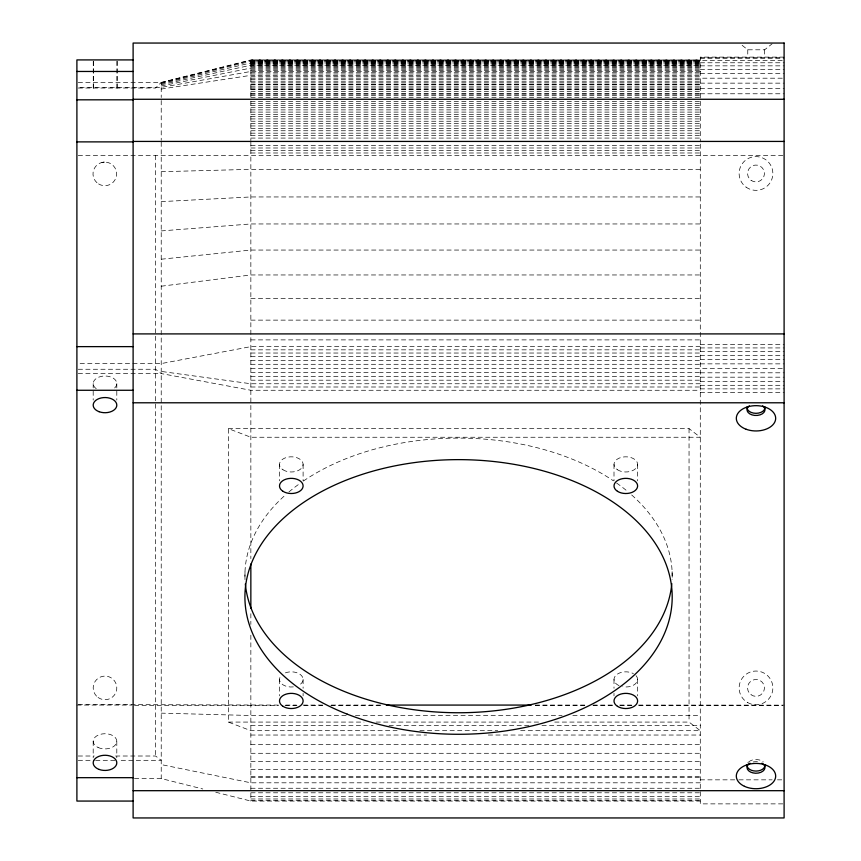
<?xml version="1.0" encoding="UTF-8"?>
<svg xmlns="http://www.w3.org/2000/svg" width="861" height="861" viewBox="0 0 861 861"><rect width="100%" height="100%" fill="white"/><g stroke="black" fill="none" stroke-linecap="round" stroke-linejoin="round"><path stroke-width="0.65" stroke-dasharray="4.3 3.23" d="M742.139 45.299L747.768 49.798L764.633 49.798L772.123 43.803M161.222 82.634L250.852 60.292L700.294 60.205M161.222 83.065L250.852 61.292L700.294 61.292M161.222 83.765L250.852 62.95L700.294 62.95M161.222 84.733L250.852 65.221L700.294 65.221M161.222 85.96L250.852 68.073M161.222 89.049L250.852 75.337L700.294 75.337M101.867 162.471L104.267 162.105L103.051 162.223M161.222 286.218L250.852 274.96L700.294 274.96M161.222 259.215L250.852 250.056L700.294 250.056M161.222 230.92L250.852 223.957L700.294 223.957M161.222 201.635L250.852 196.954L700.294 196.954M161.222 171.705L250.852 169.348L700.294 169.348M784.102 57.106L700.294 57.106L700.294 141.882M700.294 57.493L784.102 57.493M700.294 58.57L784.102 58.57M250.852 60.442L784.102 60.345M250.852 60.733L700.294 60.733M250.852 61.088L700.294 61.088M250.852 61.518L700.294 61.518M250.852 62.003L700.294 62.003M250.852 62.552L700.294 62.552M700.294 62.778L784.102 62.778M250.852 63.176L700.294 63.176M250.852 63.854L700.294 63.854M250.852 64.597L700.294 64.597M250.852 65.393L700.294 65.393M700.294 65.845L784.102 65.845M250.852 66.265L700.294 66.265M250.852 67.19L700.294 67.19M250.852 68.18L700.294 68.073M250.852 69.224L700.294 69.224M700.294 69.472L784.102 69.472M250.852 70.333L700.294 70.333M700.294 71.495L250.852 71.463L161.222 87.402L78.233 87.402M250.852 72.722L700.294 72.722M700.294 73.615L784.102 73.615M250.852 74.003L700.294 74.003M250.852 76.726L700.294 76.726M250.852 78.168L784.102 78.2M250.852 79.61L700.294 79.664M250.852 81.214L700.294 81.214M78.233 82.408L161.222 82.408L250.852 59.947L700.294 60.044L250.852 59.915L250.852 97.551M250.852 82.817L700.294 82.817M700.294 83.151L784.102 83.151M250.852 84.227L700.294 84.227M250.852 84.464L700.294 84.464M250.852 86.165L700.294 86.165M250.852 87.908L700.294 87.908M78.233 88.026L155.604 88.026L161.222 82.408L161.222 97.508M700.294 88.36L784.102 88.36M250.852 89.092L700.294 89.092M250.852 89.705L700.294 89.705M250.852 91.535L700.294 91.535M250.852 93.418L700.294 93.418M700.294 93.774L784.102 93.774M250.852 94.14L700.294 94.14M250.852 95.345L700.294 95.345M250.852 97.304L700.294 97.304M250.852 101.361L700.294 101.361M250.852 103.438L700.294 103.438M250.852 105.548L700.294 105.548M250.852 107.7L700.294 107.7M250.852 109.885L700.294 109.885M250.852 112.102L700.294 112.102M250.852 114.341L700.294 114.341M250.852 116.612L700.294 116.612M250.852 118.915L700.294 118.915M250.852 121.24L700.294 121.24M250.852 123.586L700.294 123.586M250.852 125.954L700.294 125.954M250.852 128.343L700.294 128.343M250.852 130.754L700.294 130.754M250.852 133.175L700.294 133.175M250.852 135.618L700.294 135.618M250.852 138.072L700.294 138.072M250.852 145.498L700.294 145.498M250.852 147.995L700.294 147.995M250.852 150.492L700.294 150.492M250.852 152.989L700.294 152.989M78.233 155.486L784.102 155.486M250.852 298.401L700.294 298.401M250.852 320.131L700.294 320.131M250.852 339.891L700.294 339.891M700.294 344.508L784.102 344.508M700.294 346.628L250.852 346.628L161.222 363.579L78.233 363.579M700.294 347.93L784.102 347.93M250.852 349.835L700.294 349.835M700.294 351.439L784.102 351.439M250.852 353.032L700.294 353.032M700.294 355.324L784.102 355.324M250.852 356.551L700.294 356.551M700.294 359.5L784.102 359.5M250.852 360.339L700.294 360.339M700.294 363.859L784.102 363.859M250.852 364.3L700.294 364.3M250.852 368.357L784.102 368.325M78.233 369.261L155.604 369.261L161.222 373.566L250.852 390.27L700.294 390.27M250.852 372.415L700.294 372.415M700.294 372.802L784.102 372.802M78.233 373.566L161.222 373.566M250.852 376.386L700.294 376.386M700.294 377.183L784.102 377.183M250.852 380.196L700.294 380.196M700.294 381.38L784.102 381.38M700.294 383.758L250.852 383.758L161.222 371.425M700.294 385.308L784.102 385.308M250.852 386.998L700.294 386.998M700.294 388.871L784.102 388.871M700.294 392.347L784.102 392.347M228.359 428.627L689.048 428.627L700.294 437.248L250.852 437.248L228.359 428.627L228.359 722.078L250.852 730.688L397.082 730.688M78.233 704.481L279.029 705.073M76.898 705.073L131.776 705.073M285.734 705.073L296.464 705.073M303.169 705.073L323.295 705.073M331.345 705.073L382.327 705.073M535.273 705.073L584.91 705.073M592.96 705.073L613.086 705.073M619.791 705.073L631.866 705.073M638.582 705.073L784.102 705.137M134.456 705.514L278.372 705.514M285.099 705.514L297.206 705.514M303.933 705.514L322.767 705.514M330.828 705.514L381.94 705.514M535.273 705.514L585.039 705.514M593.111 705.514L613.29 705.514M620.017 705.514L632.114 705.514M638.84 705.514L782.757 705.514M346.1 715.502L250.852 715.502L161.222 713.145M355.496 715.502L562.104 715.502M572.834 715.502L700.294 715.502M228.359 722.078L364.02 722.078M376.106 722.078L541.311 722.078M554.742 722.078L689.048 722.078L700.294 730.688L520.518 730.688M250.852 725.371L372.942 725.371M389.032 725.371L529.902 725.371M541.978 725.371L700.294 725.371M419.899 730.688L497.712 730.688M250.852 735.036L426.604 735.036M488.316 735.036L700.294 735.036M250.852 744.378L700.294 744.378M250.852 753.289L700.294 753.289M78.233 756.012L94.236 756.012M115.578 756.012L155.604 756.012L161.222 760.317L118.387 760.317M78.233 760.317L94.29 760.317M95.636 760.317L117.053 760.317M250.852 761.673L700.294 761.673M250.852 769.443L700.294 769.443M250.852 776.514L700.294 776.514M250.852 777.677L700.294 777.677M134.456 778.538L161.222 778.538L202.787 788.988M700.294 779.84L737.543 779.84M738.878 779.84L772.134 779.84M777.451 779.84L784.102 779.84M700.294 782.81L250.852 782.81L161.222 764.59M250.852 788.256L700.294 788.256M250.852 792.798L700.294 792.798M250.852 796.382L700.294 796.382M250.852 798.976L700.294 798.976M250.852 800.536L700.294 800.536M215.777 792.249L250.852 801.064L700.294 801.064M782.778 803.873L700.294 803.873L700.294 142.646M764.633 49.798L764.633 57.106M747.768 49.798L747.768 57.106M689.048 428.627L689.048 722.078M672.107 571.65L672.107 579.249M637.614 464.402L637.614 480.868M637.614 679.415L637.614 695.882M614.001 464.402L614.001 480.868M614.001 679.415L614.001 688.283M614.001 693.353L614.001 695.882M303.104 464.402L303.104 480.868M303.104 679.415L303.104 688.283M303.104 693.353L303.104 695.882M279.491 464.402L279.491 480.868M279.491 679.415L279.491 695.882M250.852 101.135L250.852 140.558M250.852 141.882L250.852 558.606M250.852 613.699L250.852 624.44M250.852 635.192L250.852 801.064M244.987 572.005L244.987 579.604M161.222 100.554L161.222 140.3M161.222 142.173L161.222 778.538M155.604 155.486L155.604 756.012M117.257 61.249L117.257 88.026M116.87 61.249L116.87 88.026M116.805 383.597L116.805 400.064M116.805 741.321L116.805 757.788M93.655 61.249L93.655 88.026M93.257 61.249L93.257 88.026M93.192 383.597L93.192 400.064M93.192 741.321L93.192 757.788M636.031 675.627A11.806 7.588 0 0 1 635.181 684.043A11.806 7.588 0 0 1 622.751 686.744M619.037 685.636A11.806 7.588 0 0 1 616.444 674.798A11.806 7.588 0 0 1 633.405 673.603M285.4 672.85A11.806 7.588 0 0 1 301.253 675.347A11.806 7.588 0 0 1 298.067 685.636M293.353 686.895A11.806 7.588 0 0 1 281.633 683.774A11.806 7.588 0 0 1 281.073 675.627M96.228 388.677A11.806 7.588 0 0 1 96.798 378.14A11.806 7.588 0 0 1 113.2 378.14A11.806 7.588 0 0 1 113.781 388.677M244.998 579.195A213.636 137.319 0 0 1 285.088 495.269M288.898 491.965A213.636 137.319 0 0 1 300.145 483.29M303.406 481.019A213.636 137.319 0 0 1 613.333 480.772M616.594 483.021A213.636 137.319 0 0 1 627.873 491.685M631.694 494.978A213.636 137.319 0 0 1 672.129 578.84M753.214 761.963A8.997 5.779 0 0 1 758.778 761.963M747.778 762.954A8.997 5.779 0 0 1 748.209 762.415M748.715 761.91A8.997 5.779 0 0 1 763.276 761.91M746.078 187.128A16.865 16.865 0 0 0 772.769 175.246A16.865 16.865 0 0 0 749.135 158.069A16.865 16.865 0 0 0 746.078 187.128M751.04 180.304A8.438 8.438 0 0 0 764.385 174.363A8.438 8.438 0 0 0 752.568 165.775A8.438 8.438 0 0 0 751.04 180.304M747.563 702.511A16.865 16.865 0 0 0 772.866 687.907A16.865 16.865 0 0 0 747.563 673.302A16.865 16.865 0 0 0 747.563 702.511M751.04 694.73A8.438 8.438 0 0 0 764.385 688.789A8.438 8.438 0 0 0 752.568 680.201A8.438 8.438 0 0 0 751.04 694.73M617.466 469.762A11.806 7.588 0 0 0 637.215 466.361A11.806 7.588 0 0 0 622.751 457.073A11.806 7.588 0 0 0 617.466 469.762M282.957 469.762A11.806 7.588 0 0 0 302.706 466.361A11.806 7.588 0 0 0 288.241 457.073A11.806 7.588 0 0 0 282.957 469.762M98.595 183.931A11.806 11.806 0 0 0 116.612 174.266A11.806 11.806 0 0 0 99.23 163.493A11.806 11.806 0 0 0 98.595 183.931M98.068 697.464A11.806 11.806 0 0 0 116.741 689.144A11.806 11.806 0 0 0 100.199 677.123A11.806 11.806 0 0 0 98.068 697.464M98.068 747.466A11.806 7.588 0 0 0 116.741 742.117A11.806 7.588 0 0 0 100.199 734.39A11.806 7.588 0 0 0 98.068 747.466"/><path stroke-width="1.29" d="M133.111 59.915L76.898 59.915L76.898 801.064L133.111 801.064M76.898 71.463L133.111 71.463M133.111 99.273L784.102 99.273M76.898 99.822L133.111 99.822M133.111 141.43L784.102 141.43M76.898 141.882L133.111 141.882M133.111 333.907L784.102 333.907M76.898 346.628L133.111 346.628M76.898 390.27L133.111 390.27M133.111 402.787L784.102 402.787M386.352 705.073L531.248 705.073M76.898 777.677L133.111 777.677M133.111 790.689L784.102 790.689M250.852 563.977L250.852 608.318M671.806 583.629A213.636 137.319 0 0 1 458.827 712.747A213.636 137.319 0 0 1 245.331 583.984M762.017 763.169A8.997 5.779 0 0 1 762.889 771.176A8.997 5.779 0 0 1 750.458 772.016A8.997 5.779 0 0 1 748.715 764.062M749.307 763.589A8.997 5.779 0 0 1 749.974 763.169M764.945 764.708A8.997 5.779 0 0 1 756.001 771.09A8.997 5.779 0 0 1 747.047 764.708M762.685 405.832A8.997 5.779 0 0 1 762.243 413.861A8.997 5.779 0 0 1 749.748 413.861A8.997 5.779 0 0 1 749.307 405.832M764.945 406.941A8.997 5.779 0 0 1 756.001 413.323A8.997 5.779 0 0 1 747.047 406.941M784.102 43.05L133.111 43.05L133.111 817.95L784.102 817.95L784.102 43.05M617.466 491.297A11.806 7.588 0 0 0 637.215 487.896A11.806 7.588 0 0 0 622.751 478.608A11.806 7.588 0 0 0 617.466 491.297M282.957 491.297A11.806 7.588 0 0 0 302.706 487.896A11.806 7.588 0 0 0 288.241 478.608A11.806 7.588 0 0 0 282.957 491.297M617.466 706.321A11.806 7.588 0 0 0 637.215 702.92A11.806 7.588 0 0 0 622.751 693.622A11.806 7.588 0 0 0 617.466 706.321M282.957 706.321A11.806 7.588 0 0 0 302.706 702.92A11.806 7.588 0 0 0 288.241 693.622A11.806 7.588 0 0 0 282.957 706.321M99.101 769.433A11.806 7.588 0 0 0 116.805 762.857A11.806 7.588 0 0 0 99.101 756.281A11.806 7.588 0 0 0 99.101 769.433M99.101 411.709A11.806 7.588 0 0 0 116.805 405.133A11.806 7.588 0 0 0 99.101 398.557A11.806 7.588 0 0 0 99.101 411.709M347.166 714.135A213.636 137.319 0 0 0 672.129 600.375A213.636 137.319 0 0 0 356.379 476.359A213.636 137.319 0 0 0 347.166 714.135M744.431 786.308A19.674 12.646 0 0 0 775.567 777.397A19.674 12.646 0 0 0 747.994 764.514A19.674 12.646 0 0 0 744.431 786.308M746.153 429.262A19.674 12.646 0 0 0 775.675 418.306A19.674 12.646 0 0 0 746.153 407.361A19.674 12.646 0 0 0 746.153 429.262"/></g></svg>
